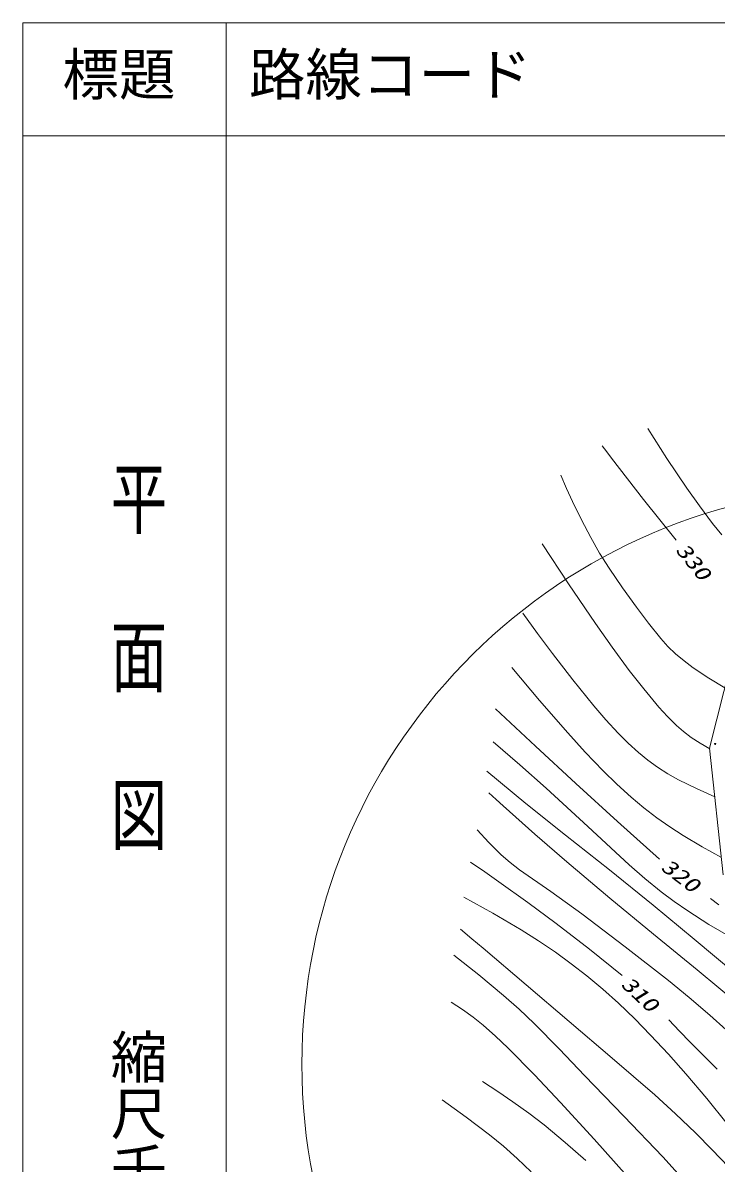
# Model space of a CAD drawing. Units: millimetres, scale not verified. Extents: x 40000 to 680000, y 20000 to 380000.
# Drawn here: x 40000 to 101335, y 279096 to 380000 of the extents above; entities that cross this region are included whole.
import ezdxf
from ezdxf.enums import TextEntityAlignment as Align

# ---------------------------------------------------------------- set-up
doc = ezdxf.new("R2010")
doc.units = ezdxf.units.MM
doc.header["$LTSCALE"] = 1000
for name, color, linetype, lineweight in [('M-BGD', 7, 'Continuous', 13), ('M-STR-HTXT', 7, 'Continuous', 13), ('M-TTL', 2, 'Continuous', 13), ('M-TTL-BAND', 7, 'Continuous', 13), ('M-TTL-LINE', 7, 'Continuous', 13), ('M-TTL-TXT', 7, 'Continuous', 13)]:
    doc.layers.add(name, color=color, linetype=linetype, lineweight=lineweight)
doc.styles.add('@ＭＳ ゴシック', font='')
doc.styles.add('ＭＳ ゴシック', font='')
doc.styles.add('ＭＳ 明朝', font='')
doc.styles.get('@ＭＳ ゴシック').set_extended_font_data('@MS Gothic')
doc.styles.get('ＭＳ ゴシック').set_extended_font_data('MS Gothic')
doc.styles.get('ＭＳ 明朝').set_extended_font_data('MS Mincho')

msp = doc.modelspace()

# ---------------------------------------------------------------- linework, layer by layer
at = {"layer": 'M-BGD'}
for p, q in [((95278, 344105), (96977, 341453)), ((91653, 342027), (91239, 342566)), ((92068, 341489), (91653, 342027)), ((94919, 337833), (92068, 341489)), ((96977, 341453), (98730, 338827)), ((88104, 338809), (87583, 339969)), ((88632, 337654), (88104, 338809)), ((98730, 338827), (99850, 337248)), ((89409, 336032), (88632, 337654)), ((97809, 334226), (94919, 337833)), ((99850, 337248), (101023, 335699)), ((90233, 334450), (89409, 336032)), ((101023, 335699), (101842, 334703)), ((91024, 333079), (90233, 334450)), ((85948, 333909), (88272, 330360)), ((91862, 331746), (91024, 333079)), ((93046, 330002), (91862, 331746)), ((88272, 330360), (90648, 326840)), ((94277, 328295), (93046, 330002)), ((95334, 326878), (94277, 328295)), ((85541, 325972), (84217, 327753)), ((86869, 324203), (85541, 325972)), ((90648, 326840), (92122, 324755)), ((96429, 325510), (95334, 326878)), ((97058, 324819), (96429, 325510)), ((88657, 321878), (86869, 324203)), ((92122, 324755), (93651, 322695)), ((97722, 324178), (97058, 324819)), ((98490, 323534), (97722, 324178)), ((83255, 322943), (85703, 320035)), ((99299, 322935), (98490, 323534)), ((100684, 322025), (99299, 322935)), ((100756, 315819), (102664, 323404)), ((93651, 322695), (94930, 321066)), ((102101, 321165), (100684, 322025)), ((90504, 319573), (88657, 321878)), ((94930, 321066), (96268, 319460)), ((85703, 320035), (88200, 317161)), ((85355, 315985), (81812, 319296)), ((91559, 318332), (90504, 319573)), ((96268, 319460), (97021, 318625)), ((92656, 317134), (91559, 318332)), ((97021, 318625), (97815, 317835)), ((88200, 317161), (89738, 315472)), ((93536, 316254), (92656, 317134)), ((97815, 317835), (98453, 317279)), ((98453, 317279), (99128, 316770)), ((83972, 314347), (81620, 316390)), ((88912, 312691), (85355, 315985)), ((94454, 315423), (93536, 316254)), ((99128, 316770), (99930, 316248)), ((99930, 316248), (100763, 315750)), ((89738, 315472), (91324, 313821)), ((95279, 314751), (94454, 315423)), ((101959, 304616), (100756, 315819)), ((86296, 312270), (83972, 314347)), ((91324, 313821), (92544, 312629)), ((96139, 314130), (95279, 314751)), ((97053, 313552), (96139, 314130)), ((81042, 313793), (84498, 310935)), ((98001, 313025), (97053, 313552)), ((99592, 312244), (98001, 313025)), ((81870, 311291), (81235, 311869)), ((89967, 308880), (86296, 312270)), ((92608, 309325), (88912, 312691)), ((92544, 312629), (93811, 311476)), ((101218, 311515), (99592, 312244)), ((82498, 310720), (81870, 311291)), ((84498, 310935), (87993, 308123)), ((93811, 311476), (94920, 310543)), ((85283, 308217), (82498, 310720)), ((94920, 310543), (96073, 309653)), ((93642, 305494), (89967, 308880)), ((96316, 305988), (92608, 309325)), ((96073, 309653), (97224, 308845)), ((97224, 308845), (98410, 308086)), ((80177, 308598), (81231, 307470)), ((88110, 305758), (85283, 308217)), ((87993, 308123), (91896, 305048)), ((98410, 308086), (100090, 307095)), ((81231, 307470), (82326, 306388)), ((100090, 307095), (101795, 306138)), ((80864, 304862), (79599, 305740)), ((82326, 306388), (83107, 305707)), ((91931, 302539), (88110, 305758)), ((82118, 303987), (80864, 304862)), ((83107, 305707), (83934, 305066)), ((83934, 305066), (86711, 303134)), ((91896, 305048), (95768, 301921)), ((95037, 304277), (93642, 305494)), ((84676, 302170), (82118, 303987)), ((96461, 303114), (95037, 304277)), ((86711, 303134), (89449, 301155)), ((97624, 302237), (96461, 303114)), ((79022, 302635), (81574, 301212)), ((87189, 300311), (84676, 302170)), ((95777, 299367), (91931, 302539)), ((95768, 301921), (99387, 298925)), ((98814, 301416), (97624, 302237)), ((101583, 301966), (100829, 302506)), ((81574, 301212), (84094, 299738)), ((89449, 301155), (93292, 298236)), ((100699, 300229), (98814, 301416)), ((79719, 298957), (78715, 299813)), ((84094, 299738), (85616, 298783)), ((90119, 298023), (87189, 300311)), ((102618, 299091), (100699, 300229)), ((80715, 298108), (79719, 298957)), ((85616, 298783), (87114, 297772)), ((99638, 296198), (95777, 299367)), ((99387, 298925), (102997, 295916)), ((84520, 294869), (80715, 298108)), ((87114, 297772), (88519, 296747)), ((93005, 295693), (90119, 298023)), ((93292, 298236), (97105, 295264)), ((78138, 297504), (80346, 295749)), ((88519, 296747), (89888, 295672)), ((80346, 295749), (82521, 293944)), ((89888, 295672), (91307, 294481)), ((103477, 293025), (99638, 296198)), ((88319, 291637), (84520, 294869)), ((97105, 295264), (98952, 293760)), ((82521, 293944), (83893, 292725)), ((91307, 294481), (92686, 293244)), ((98952, 293760), (100765, 292205)), ((78390, 293025), (77879, 293356)), ((78897, 292688), (78390, 293025)), ((79829, 292022), (78897, 292688)), ((83893, 292725), (85226, 291462)), ((92686, 293244), (94133, 291861)), ((80718, 291312), (79829, 292022)), ((92130, 288402), (88319, 291637)), ((94133, 291861), (95538, 290436)), ((98089, 290788), (97150, 291781)), ((100765, 292205), (102213, 290885)), ((81827, 290334), (80718, 291312)), ((85226, 291462), (87481, 289179)), ((99035, 289799), (98089, 290788)), ((82891, 289315), (81827, 290334)), ((95538, 290436), (97112, 288745)), ((101433, 287406), (99035, 289799)), ((85249, 286909), (82891, 289315)), ((87481, 289179), (89696, 286852)), ((97112, 288745), (98641, 287013)), ((95903, 285136), (92130, 288402)), ((87557, 284467), (85249, 286909)), ((89696, 286852), (93170, 283262)), ((98641, 287013), (100497, 284811)), ((82009, 285436), (80658, 286331)), ((77110, 284698), (79209, 283177)), ((83350, 284527), (82009, 285436)), ((97732, 283476), (95903, 285136)), ((100497, 284811), (102312, 282565)), ((84750, 283531), (83350, 284527)), ((90529, 281231), (87557, 284467)), ((79209, 283177), (81268, 281609)), ((86113, 282487), (84750, 283531)), ((93170, 283262), (96621, 279647)), ((99514, 281779), (97732, 283476)), ((81268, 281609), (82511, 280592)), ((87980, 280935), (86113, 282487)), ((100994, 280287), (99514, 281779)), ((82511, 280592), (83722, 279522)), ((89810, 279335), (87980, 280935)), ((93460, 277950), (90529, 281231)), ((83722, 279522), (84964, 278336)), ((96621, 279647), (97969, 278146)), ((102424, 278761), (100994, 280287))]:
    msp.add_line(p, q, dxfattribs=at)
msp.add_circle((101240, 316190), 49.8, dxfattribs=at)
at = {"layer": 'M-STR-HTXT'}
msp.add_arc((115790, 287847), 51100, 92.18762, 267.80054, dxfattribs=at)
at = {"layer": 'M-TTL'}
for p, q in [((40000, 380000), (40000, 20000)), ((680000, 380000), (40000, 380000))]:
    msp.add_line(p, q, dxfattribs=at)
at = {"layer": 'M-TTL-BAND'}
msp.add_line((58000, 370000), (58000, 20000), dxfattribs=at)
at = {"layer": 'M-TTL-LINE'}
for p, q in [((58000, 380000), (58000, 370000)), ((40000, 370000), (680000, 370000))]:
    msp.add_line(p, q, dxfattribs=at)

# ---------------------------------------------------------------- texts
at = {"layer": 'M-BGD', "style": 'ＭＳ 明朝', "oblique": 15, "width": 1.35}
for s, rotation, p in [('330', 308.9, (97354, 333100)), ('320', 322.7, (96092, 304826)), ('310', 316.7, (92544, 294548))]:
    msp.add_text(s, height=1320, rotation=rotation, dxfattribs=at).set_placement(p, align=Align.BOTTOM_LEFT)
at = {"layer": 'M-TTL-BAND', "style": '@ＭＳ ゴシック', "width": 1.4}
msp.add_text('平  面  図', height=3666, rotation=270, dxfattribs=at).set_placement((47277, 341475), align=Align.BOTTOM_LEFT)
at = {"layer": 'M-TTL-BAND', "style": '@ＭＳ ゴシック'}
msp.add_text('縮尺千分の一', height=3666, rotation=270, dxfattribs=at).set_placement((47277, 291030), align=Align.BOTTOM_LEFT)
at = {"layer": 'M-TTL-TXT', "style": 'ＭＳ ゴシック'}
for s, p in [('標題', (43500, 372500)), ('路線コード', (60000, 372500))]:
    msp.add_text(s, height=3666, dxfattribs=at).set_placement(p, align=Align.BOTTOM_LEFT)

doc.saveas('drawing.dxf')
